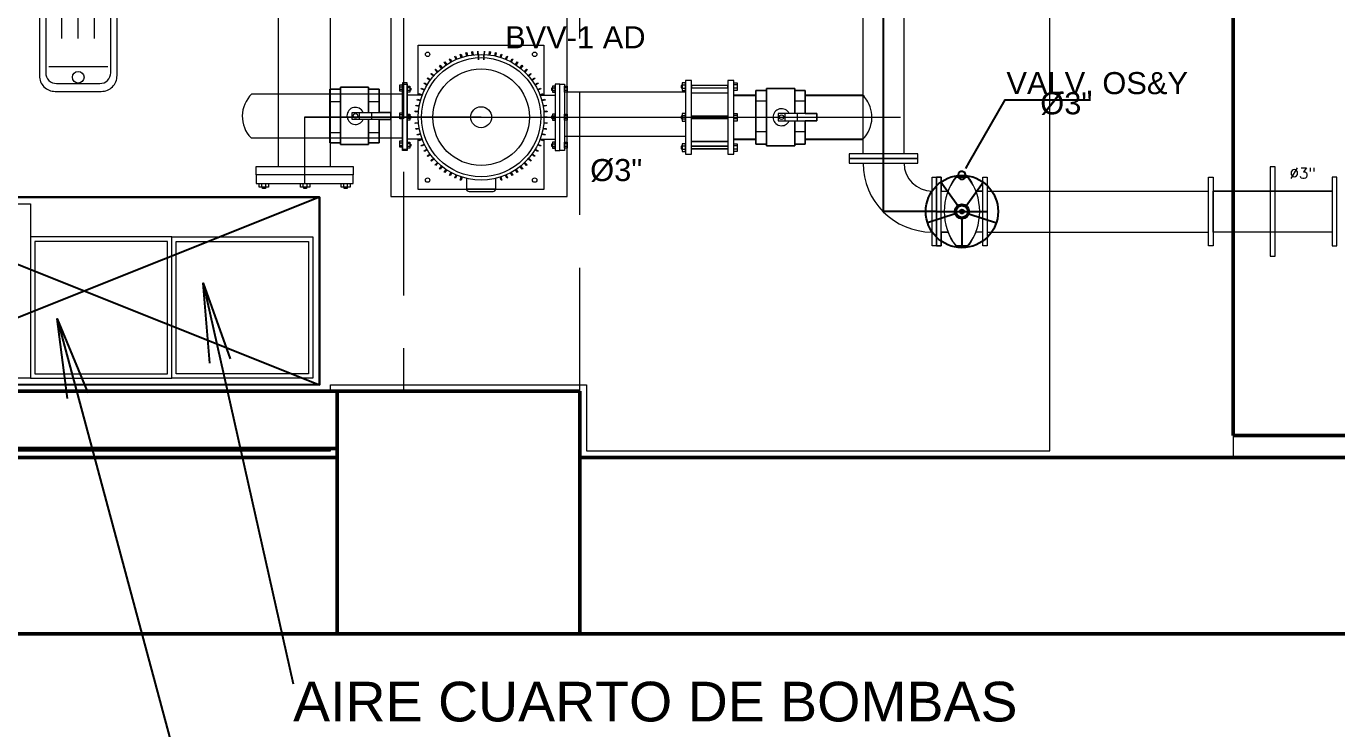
# Model space of a CAD drawing. Header units: metres. Extents: x -4 to 54.5, y -3.3 to 43.7.
# Drawn here: x 19.235 to 22.205, y 4.22 to 5.813 of the extents above; entities that cross this region are included whole.
import ezdxf

# ---------------------------------------------------------------- set-up
doc = ezdxf.new("R2010")
doc.units = ezdxf.units.M
for name, pattern in [('Derribado', [0.4, 0.28, -0.12]), ('IMPORT-CENTER2', [112.5, 75, -12.5, 12.5, -12.5]), ('IMPORT-HIDDEN2 _2_', [476.25, 317.5, -158.75])]:
    doc.linetypes.add(name, pattern=pattern)
doc.layers.get('0').update_dxf_attribs({"color": 8})
for name, color, linetype, lineweight in [('A-AREA', 8, 'Continuous', 9), ('A-DETL', 8, 'Continuous', 9), ('A-FLOR', 8, 'Continuous', 18), ('A-WALL', 8, 'Continuous', 9), ('I-WALL', 8, 'Continuous', 9), ('S-COLS', 8, 'Continuous', 9)]:
    doc.layers.add(name, color=color, linetype=linetype, lineweight=lineweight)
doc.layers.add('IE-LUM-L-01', color=5, linetype='Continuous', lineweight=18, true_color=0x126b94)
doc.layers.add('REF-ACI-BOMBAS', color=9, linetype='Continuous')
doc.styles.add('Arial_1', font='arial.ttf', dxfattribs={"height": 0.05})
doc.styles.add('Arial_2', font='arial.ttf', dxfattribs={"height": 0.09})
doc.styles.add('EI_LUM_REGULAR', font='OpenSans-Regular.ttf')
doc.styles.add('RomanS_1', font='romans__.ttf', dxfattribs={"height": 0.024604})

# ---------------------------------------------------------------- blocks, each defined once
blk = doc.blocks.new('P3-P3_dwg__Dot-6083453-NIV_A_S01_SÓTANO 1')
at = {"color": 0}
blk.add_line((-0.5, 0), (-1, 0), dxfattribs=at)
for start, end in [(360, 180), (180, 360)]:
    blk.add_arc((0, 0), 0.25, start, end, dxfattribs=at)
blk = doc.blocks.new('P3-P3_dwg-6083442-NIV_A_S01_SÓTANO 1')
at = {"color": 0, "lineweight": 9}
for p, q in [((21.1314, 5.5232), (21.1314, 6.902)), ((21.2244, 5.5232), (21.2244, 6.902)), ((19.807, 5.4944), (19.807, 6.6064)), ((19.925, 5.4944), (19.925, 6.6064)), ((20.0817, 5.6755), (20.0876, 5.6755)), ((20.0876, 5.6748), (20.0876, 5.6703)), ((20.1044, 5.6731), (20.0985, 5.6731)), ((20.4276, 5.6731), (20.4335, 5.6731)), ((20.4612, 5.6731), (20.4553, 5.6731)), ((20.7218, 5.6795), (20.7291, 5.6795)), ((20.8251, 5.6786), (20.7427, 5.6786)), ((20.7427, 5.673), (20.8251, 5.673)), ((20.846, 5.6795), (20.8386, 5.6795)), ((20.8386, 5.673), (20.8386, 5.6786)), ((19.7462, 5.6594), (20.0876, 5.6594)), ((20.0817, 5.6696), (20.0876, 5.6696)), ((20.1044, 5.6672), (20.0985, 5.6672)), ((20.1325, 5.6563), (20.0985, 5.6563)), ((20.3995, 5.6563), (20.4335, 5.6563)), ((20.4276, 5.6672), (20.4335, 5.6672)), ((20.4612, 5.6672), (20.4553, 5.6672)), ((20.4553, 5.6636), (20.7291, 5.6636)), ((20.7218, 5.6721), (20.7291, 5.6721)), ((20.7427, 5.6613), (20.8251, 5.6613)), ((20.846, 5.6721), (20.8386, 5.6721)), ((20.8886, 5.6436), (20.9126, 5.6436)), ((20.9766, 5.6436), (21.0006, 5.6436)), ((19.9233, 5.6419), (19.9473, 5.6419)), ((19.9894, 5.6174), (19.9894, 5.6011)), ((20.0112, 5.6419), (20.0352, 5.6419)), ((20.0179, 5.6174), (20.0179, 5.6011)), ((20.9547, 5.5983), (20.9547, 5.6146)), ((20.9833, 5.5983), (20.9833, 5.6146)), ((19.866, 5.6064), (19.866, 5.4564)), ((20.0817, 5.6126), (20.0876, 5.6126)), ((20.0817, 5.6067), (20.0876, 5.6067)), ((20.0876, 5.6119), (20.0876, 5.6074)), ((20.1044, 5.6094), (20.0985, 5.6094)), ((20.1044, 5.6034), (20.0985, 5.6034)), ((20.4276, 5.6094), (20.4335, 5.6094)), ((20.4276, 5.6034), (20.4335, 5.6034)), ((20.4612, 5.6094), (20.4553, 5.6094)), ((20.4612, 5.6034), (20.4553, 5.6034)), ((20.7218, 5.6101), (20.7291, 5.6101)), ((20.7218, 5.6027), (20.7291, 5.6027)), ((20.8251, 5.6091), (20.7427, 5.6091)), ((20.7427, 5.6036), (20.8251, 5.6036)), ((20.846, 5.6101), (20.8386, 5.6101)), ((20.8386, 5.6036), (20.8386, 5.6091)), ((20.846, 5.6027), (20.8386, 5.6027)), ((19.7448, 5.5594), (20.0876, 5.5594)), ((19.9233, 5.5721), (19.9473, 5.5721)), ((20.0112, 5.5721), (20.0352, 5.5721)), ((20.1325, 5.5564), (20.0985, 5.5564)), ((20.3995, 5.5564), (20.4335, 5.5564)), ((20.4553, 5.5637), (20.7291, 5.5637)), ((20.8886, 5.5739), (20.9126, 5.5739)), ((20.9766, 5.5739), (21.0006, 5.5739)), ((20.0817, 5.5485), (20.0876, 5.5485)), ((20.0817, 5.5426), (20.0876, 5.5426)), ((20.0876, 5.5478), (20.0876, 5.5434)), ((20.1044, 5.5462), (20.0985, 5.5462)), ((20.1044, 5.5402), (20.0985, 5.5402)), ((20.4276, 5.5462), (20.4335, 5.5462)), ((20.4276, 5.5402), (20.4335, 5.5402)), ((20.4612, 5.5462), (20.4553, 5.5462)), ((20.4612, 5.5402), (20.4553, 5.5402)), ((20.7218, 5.5414), (20.7291, 5.5414)), ((20.7218, 5.534), (20.7291, 5.534)), ((20.7427, 5.5514), (20.8251, 5.5514)), ((20.8251, 5.5404), (20.7427, 5.5404)), ((20.7427, 5.5349), (20.8251, 5.5349)), ((20.846, 5.5414), (20.8386, 5.5414)), ((20.8386, 5.5349), (20.8386, 5.5404)), ((20.846, 5.534), (20.8386, 5.534)), ((21.369, 5.4705), (21.3422, 5.4705)), ((19.7694, 5.4475), (19.7694, 5.4564)), ((19.7705, 5.4564), (19.7772, 5.4564)), ((19.7783, 5.4475), (19.7783, 5.4564)), ((19.8629, 5.4475), (19.8629, 5.4564)), ((19.8641, 5.4564), (19.8707, 5.4564)), ((19.8719, 5.4475), (19.8719, 5.4564)), ((19.9546, 5.4475), (19.9546, 5.4564)), ((19.9557, 5.4564), (19.9624, 5.4564)), ((19.9636, 5.4475), (19.9636, 5.4564)), ((20.2388, 5.4379), (20.2932, 5.4379)), ((21.3086, 5.4391), (21.3243, 5.4391)), ((21.4026, 5.4391), (21.387, 5.4391)), ((21.413, 5.4391), (21.9146, 5.4391)), ((22.1946, 5.4391), (21.925, 5.4391)), ((21.3086, 5.3461), (21.3243, 5.3461)), ((21.4026, 5.3461), (21.387, 5.3461)), ((21.413, 5.3461), (21.9146, 5.3461)), ((22.1946, 5.3461), (21.925, 5.3461)), ((21.3422, 5.3147), (21.369, 5.3147))]:
    blk.add_line(p, q, dxfattribs=at)
at = {"color": 0, "linetype": 'Continuous'}
for p, q in [((20.8386, 5.6563), (20.8886, 5.6563)), ((21.0006, 5.6563), (21.1312, 5.6563)), ((20.8386, 5.5564), (20.8886, 5.5564)), ((21.0006, 5.5564), (21.1312, 5.5564))]:
    blk.add_line(p, q, dxfattribs=at)
at = {"color": 0, "linetype": 'IMPORT-CENTER2', "lineweight": 9}
blk.add_line((19.885, 5.6064), (21.2162, 5.6064), dxfattribs=at)
at = {"color": 0}
for p, q in [((21.346, 5.4058), (21.3074, 5.4589)), ((21.3653, 5.4058), (21.4038, 5.4589)), ((21.34, 5.3875), (21.2776, 5.3672)), ((21.2982, 5.3926), (21.413, 5.3926)), ((21.3556, 5.3762), (21.3556, 5.3106)), ((21.3712, 5.3875), (21.4336, 5.3672)), ((19.6364, 5.2299), (19.84, 4.3221)), ((19.305, 5.149), (19.6564, 3.8428))]:
    blk.add_line(p, q, dxfattribs=at)
at = {"color": 0, "lineweight": 9, "flags": 128}
for points in [[(20.0612, 5.4264), (20.4612, 5.4264), (20.4612, 6.9764), (20.0612, 6.9764)], [(19.9233, 5.5485), (19.9473, 5.5485), (19.9473, 5.5442), (20.0112, 5.5442), (20.0112, 5.5485), (20.0352, 5.5485), (20.0352, 5.6011), (20.0616, 5.6011), (20.0616, 5.6174), (20.0352, 5.6174), (20.0352, 5.6702), (20.0112, 5.6702), (20.0112, 5.6746), (19.9473, 5.6746), (19.9473, 5.6702), (19.9233, 5.6702)], [(20.0817, 5.6795), (20.0876, 5.6795), (20.0876, 5.6656), (20.0817, 5.6656)], [(20.0985, 5.6844), (20.0876, 5.6844), (20.0876, 5.5343), (20.0985, 5.5343)], [(20.0985, 5.5313), (20.0876, 5.5313), (20.0876, 5.6814), (20.0985, 5.6814)], [(20.1044, 5.6632), (20.0985, 5.6632), (20.0985, 5.6771), (20.1044, 5.6771)], [(20.4276, 5.6632), (20.4335, 5.6632), (20.4335, 5.6771), (20.4276, 5.6771)], [(20.4335, 5.5313), (20.4444, 5.5313), (20.4444, 5.6814), (20.4335, 5.6814)], [(20.4553, 5.5313), (20.4444, 5.5313), (20.4444, 5.6814), (20.4553, 5.6814)], [(20.4612, 5.6632), (20.4553, 5.6632), (20.4553, 5.6771), (20.4612, 5.6771)], [(20.7218, 5.6671), (20.7291, 5.6671), (20.7291, 5.6844), (20.7218, 5.6844)], [(20.7291, 5.5229), (20.7427, 5.5229), (20.7427, 5.6898), (20.7291, 5.6898)], [(20.7427, 5.6786), (20.7427, 5.673), (20.8251, 5.673), (20.8251, 5.6786)], [(20.8251, 5.5229), (20.8386, 5.5229), (20.8386, 5.6898), (20.8251, 5.6898)], [(20.846, 5.6671), (20.8386, 5.6671), (20.8386, 5.6844), (20.846, 5.6844)], [(19.9233, 5.6702), (19.9473, 5.6702), (19.9473, 5.5485), (19.9233, 5.5485)], [(20.7427, 5.6613), (20.8251, 5.6613), (20.8251, 5.5514), (20.7427, 5.5514)], [(20.8886, 5.6672), (20.9126, 5.6672), (20.9126, 5.6716), (20.9766, 5.6716), (20.9766, 5.6672), (21.0006, 5.6672), (21.0006, 5.6146), (21.0269, 5.6146), (21.0269, 5.5983), (21.0006, 5.5983), (21.0006, 5.5455), (20.9766, 5.5455), (20.9766, 5.5412), (20.9126, 5.5412), (20.9126, 5.5455), (20.8886, 5.5455)], [(20.8886, 5.5455), (20.9126, 5.5455), (20.9126, 5.6672), (20.8886, 5.6672)], [(21.0006, 5.6563), (21.0006, 5.6146), (21.0269, 5.6146), (21.0269, 5.5983), (21.0006, 5.5983), (21.0006, 5.5564), (21.1312, 5.5564), (21.1353, 5.5609), (21.1392, 5.5661), (21.1431, 5.5725), (21.1462, 5.579), (21.1484, 5.5852), (21.1501, 5.5918), (21.1511, 5.5978), (21.1516, 5.6047), (21.1516, 5.6064), (21.1514, 5.6115), (21.1507, 5.6177), (21.1494, 5.6242), (21.1477, 5.6298), (21.1454, 5.6354), (21.1427, 5.641), (21.1404, 5.6448), (21.1381, 5.6482), (21.1357, 5.6514), (21.133, 5.6545), (21.1312, 5.6563)], [(19.9736, 5.6174), (20.0616, 5.6174), (20.0616, 5.6011), (19.9736, 5.6011)], [(20.0817, 5.6166), (20.0876, 5.6166), (20.0876, 5.6027), (20.0817, 5.6027)], [(20.1044, 5.5994), (20.0985, 5.5994), (20.0985, 5.6133), (20.1044, 5.6133)], [(20.4276, 5.5994), (20.4335, 5.5994), (20.4335, 5.6133), (20.4276, 5.6133)], [(20.4612, 5.5994), (20.4553, 5.5994), (20.4553, 5.6133), (20.4612, 5.6133)], [(20.7218, 5.5977), (20.7291, 5.5977), (20.7291, 5.615), (20.7218, 5.615)], [(20.846, 5.5977), (20.8386, 5.5977), (20.8386, 5.615), (20.846, 5.615)], [(20.9389, 5.5983), (21.0269, 5.5983), (21.0269, 5.6146), (20.9389, 5.6146)], [(20.0817, 5.5525), (20.0876, 5.5525), (20.0876, 5.5386), (20.0817, 5.5386)], [(20.1044, 5.5362), (20.0985, 5.5362), (20.0985, 5.5501), (20.1044, 5.5501)], [(20.4276, 5.5362), (20.4335, 5.5362), (20.4335, 5.5501), (20.4276, 5.5501)], [(20.4612, 5.5362), (20.4553, 5.5362), (20.4553, 5.5501), (20.4612, 5.5501)], [(20.7218, 5.529), (20.7291, 5.529), (20.7291, 5.5463), (20.7218, 5.5463)], [(20.7427, 5.5349), (20.7427, 5.5404), (20.8251, 5.5404), (20.8251, 5.5349)], [(20.846, 5.529), (20.8386, 5.529), (20.8386, 5.5463), (20.846, 5.5463)], [(19.976, 5.4754), (19.756, 5.4754), (19.756, 5.4944), (19.976, 5.4944)], [(21.1, 5.5129), (21.2558, 5.5129), (21.2558, 5.5232), (21.1, 5.5232), (21.1, 5.5129), (21.1, 5.5025), (21.2558, 5.5025), (21.2558, 5.5129)], [(19.756, 5.4754), (19.756, 5.4564), (19.976, 5.4564), (19.976, 5.4754)], [(21.2982, 5.3147), (21.2878, 5.3147), (21.2878, 5.4705), (21.2982, 5.4705)], [(21.413, 5.3147), (21.4026, 5.3147), (21.4026, 5.3461), (21.387, 5.3461), (21.3839, 5.3391), (21.3798, 5.331), (21.3766, 5.3256), (21.3716, 5.3182), (21.369, 5.3147), (21.3422, 5.3147), (21.3384, 5.3198), (21.3349, 5.325), (21.3307, 5.3323), (21.3272, 5.3392), (21.3243, 5.3461), (21.3086, 5.3461), (21.3086, 5.3147), (21.2982, 5.3147), (21.2982, 5.4705), (21.3086, 5.4705), (21.3086, 5.4391), (21.3243, 5.4391), (21.3268, 5.445), (21.3304, 5.4524), (21.3336, 5.458), (21.3383, 5.4652), (21.3422, 5.4705), (21.369, 5.4705), (21.3732, 5.4649), (21.3777, 5.4578), (21.3813, 5.4514), (21.3842, 5.4456), (21.387, 5.4391), (21.4026, 5.4391), (21.4026, 5.4705), (21.413, 5.4705)], [(21.2982, 5.4705), (21.2982, 5.3147), (21.3086, 5.3147), (21.3086, 5.4705)], [(21.413, 5.4705), (21.413, 5.3147), (21.4026, 5.3147), (21.4026, 5.4705)], [(21.9146, 5.3147), (21.9146, 5.4705), (21.925, 5.4705), (21.925, 5.3147)], [(22.205, 5.3147), (22.205, 5.4705), (22.1946, 5.4705), (22.1946, 5.3147)], [(19.7634, 5.4475), (19.7634, 5.4564), (19.7843, 5.4564), (19.7843, 5.4475)], [(19.8569, 5.4475), (19.8569, 5.4564), (19.8778, 5.4564), (19.8778, 5.4475)], [(19.9486, 5.4475), (19.9486, 5.4564), (19.9695, 5.4564), (19.9695, 5.4475)], [(21.925, 5.4391), (22.1946, 5.4391), (22.1946, 5.3461), (21.925, 5.3461)]]:
    blk.add_lwpolyline(points, close=True, dxfattribs=at)
at = {"color": 0, "flags": 128}
for points in [[(21.2982, 5.3926), (21.1779, 5.3926), (21.1779, 5.5129), (21.1779, 6.9124)], [(21.373, 5.5049), (21.4539, 5.6457), (21.6473, 5.6457)], [(19.9, 5.425), (18.835, 5), (18.835, 5.425), (19.9, 5.425), (19.9, 5), (19.9, 5.425), (18.835, 5.425), (19.9, 5), (18.835, 5)], [(19.6514, 5.049), (19.6364, 5.2299), (19.6977, 5.059)], [(19.3289, 4.969), (19.305, 5.149), (19.3747, 4.9813)]]:
    blk.add_lwpolyline(points, dxfattribs=at)
at = {"color": 0, "lineweight": 9, "flags": 128}
for points in [[(20.1235, 5.6563), (20.1235, 5.7701), (20.4085, 5.7701), (20.4085, 5.6563)], [(20.1867, 5.7248), (20.1826, 5.7311), (20.1841, 5.732), (20.1883, 5.7258)], [(20.1977, 5.7314), (20.1941, 5.738), (20.1957, 5.7389), (20.1993, 5.7323)], [(20.2092, 5.737), (20.2062, 5.7439), (20.2079, 5.7446), (20.2108, 5.7378)], [(20.2211, 5.7416), (20.2188, 5.7487), (20.2205, 5.7493), (20.2228, 5.7422)], [(20.2334, 5.7451), (20.2317, 5.7524), (20.2335, 5.7528), (20.2352, 5.7455)], [(20.246, 5.7475), (20.245, 5.7549), (20.2468, 5.7551), (20.2478, 5.7477)], [(20.2587, 5.7487), (20.2584, 5.7562), (20.2602, 5.7363), (20.2605, 5.7488)], [(20.2715, 5.7488), (20.2718, 5.7363), (20.2736, 5.7562), (20.2733, 5.7487)], [(20.2842, 5.7477), (20.2852, 5.7551), (20.287, 5.7549), (20.286, 5.7475)], [(20.2968, 5.7455), (20.2985, 5.7528), (20.3003, 5.7524), (20.2986, 5.7451)], [(20.3092, 5.7422), (20.3115, 5.7493), (20.3132, 5.7487), (20.3109, 5.7416)], [(20.3212, 5.7378), (20.3241, 5.7446), (20.3258, 5.7439), (20.3228, 5.737)], [(20.3327, 5.7323), (20.3363, 5.7389), (20.3379, 5.738), (20.3343, 5.7314)], [(20.3437, 5.7258), (20.3479, 5.732), (20.3494, 5.7311), (20.3453, 5.7248)], [(20.1581, 5.6994), (20.1524, 5.7044), (20.1536, 5.7057), (20.1593, 5.7008)], [(20.1669, 5.7087), (20.1617, 5.7142), (20.163, 5.7154), (20.1682, 5.71)], [(20.1764, 5.7172), (20.1718, 5.7231), (20.1732, 5.7242), (20.1779, 5.7183)], [(20.3541, 5.7183), (20.3588, 5.7242), (20.3602, 5.7231), (20.3556, 5.7172)], [(20.3638, 5.71), (20.369, 5.7154), (20.3703, 5.7142), (20.3651, 5.7087)], [(20.3727, 5.7008), (20.3784, 5.7057), (20.3796, 5.7044), (20.3739, 5.6994)], [(20.0352, 5.6011), (20.0352, 5.5485), (20.0112, 5.5485), (20.0112, 5.6011), (20.0112, 5.5442), (19.9473, 5.5442), (19.9473, 5.6746), (20.0112, 5.6746), (20.0112, 5.6174), (20.0112, 5.6702), (20.0352, 5.6702), (20.0352, 5.6174)], [(20.1432, 5.6787), (20.1368, 5.6825), (20.1377, 5.6841), (20.1441, 5.6802)], [(20.1502, 5.6894), (20.1441, 5.6938), (20.1452, 5.6953), (20.1512, 5.6909)], [(20.3808, 5.6909), (20.3868, 5.6953), (20.3879, 5.6938), (20.3818, 5.6894)], [(20.3879, 5.6802), (20.3943, 5.6841), (20.3952, 5.6825), (20.3888, 5.6787)], [(20.7218, 5.6786), (20.7193, 5.6786), (20.7193, 5.673), (20.7218, 5.673)], [(20.1044, 5.6724), (20.1064, 5.6724), (20.1064, 5.6679), (20.1044, 5.6679)], [(20.1284, 5.6434), (20.1212, 5.6454), (20.1216, 5.6471), (20.1289, 5.6451)], [(20.1323, 5.6556), (20.1253, 5.6582), (20.1259, 5.6599), (20.1329, 5.6573)], [(20.1372, 5.6674), (20.1305, 5.6706), (20.1312, 5.6723), (20.138, 5.669)], [(20.394, 5.669), (20.4008, 5.6723), (20.4015, 5.6706), (20.3948, 5.6674)], [(20.3991, 5.6573), (20.4061, 5.6599), (20.4067, 5.6582), (20.3997, 5.6556)], [(20.4031, 5.6451), (20.4104, 5.6471), (20.4108, 5.6454), (20.4036, 5.6434)], [(20.4276, 5.6724), (20.4256, 5.6724), (20.4256, 5.6679), (20.4276, 5.6679)], [(21.0006, 5.6146), (21.0006, 5.6672), (20.9766, 5.6672), (20.9766, 5.6146), (20.9766, 5.6716), (20.9126, 5.6716), (20.9126, 5.5412), (20.9766, 5.5412), (20.9766, 5.5983), (20.9766, 5.5455), (21.0006, 5.5455), (21.0006, 5.5983)], [(20.124, 5.6182), (20.1165, 5.6189), (20.1167, 5.6207), (20.1242, 5.62)], [(20.1256, 5.6309), (20.1183, 5.6323), (20.1186, 5.634), (20.126, 5.6327)], [(20.406, 5.6327), (20.4134, 5.634), (20.4137, 5.6323), (20.4064, 5.6309)], [(20.4078, 5.62), (20.4153, 5.6207), (20.4155, 5.6189), (20.408, 5.6182)], [(20.266, 5.6064), (19.866, 5.6064), (19.885, 5.6064)], [(20.1044, 5.6086), (20.1064, 5.6086), (20.1064, 5.6041), (20.1044, 5.6041)], [(20.1235, 5.6055), (20.116, 5.6055), (20.116, 5.6073), (20.1235, 5.6073)], [(20.1242, 5.5927), (20.1167, 5.592), (20.1165, 5.5938), (20.124, 5.5945)], [(20.408, 5.5945), (20.4155, 5.5938), (20.4153, 5.592), (20.4078, 5.5927)], [(20.4085, 5.6073), (20.416, 5.6073), (20.416, 5.6055), (20.4085, 5.6055)], [(20.4276, 5.6086), (20.4256, 5.6086), (20.4256, 5.6041), (20.4276, 5.6041)], [(20.7218, 5.6091), (20.7193, 5.6091), (20.7193, 5.6036), (20.7218, 5.6036)], [(20.126, 5.58), (20.1186, 5.5787), (20.1183, 5.5805), (20.1256, 5.5818)], [(20.1289, 5.5676), (20.1216, 5.5656), (20.1212, 5.5673), (20.1284, 5.5693)], [(20.4085, 5.5564), (20.4085, 5.4426), (20.1235, 5.4426), (20.1235, 5.5564)], [(20.1329, 5.5555), (20.1259, 5.5528), (20.1253, 5.5545), (20.1323, 5.5571)], [(20.3997, 5.5571), (20.4067, 5.5545), (20.4061, 5.5528), (20.3991, 5.5555)], [(20.4036, 5.5693), (20.4108, 5.5673), (20.4104, 5.5656), (20.4031, 5.5676)], [(20.4064, 5.5818), (20.4137, 5.5805), (20.4134, 5.5787), (20.406, 5.58)], [(20.1044, 5.5454), (20.1064, 5.5454), (20.1064, 5.541), (20.1044, 5.541)], [(20.138, 5.5437), (20.1312, 5.5405), (20.1305, 5.5421), (20.1372, 5.5454)], [(20.1441, 5.5325), (20.1377, 5.5287), (20.1368, 5.5302), (20.1432, 5.5341)], [(20.3888, 5.5341), (20.3952, 5.5302), (20.3943, 5.5287), (20.3879, 5.5325)], [(20.3948, 5.5454), (20.4015, 5.5421), (20.4008, 5.5405), (20.394, 5.5437)], [(20.4276, 5.5454), (20.4256, 5.5454), (20.4256, 5.541), (20.4276, 5.541)], [(20.7218, 5.5404), (20.7193, 5.5404), (20.7193, 5.5349), (20.7218, 5.5349)], [(20.1512, 5.5219), (20.1452, 5.5175), (20.1441, 5.5189), (20.1502, 5.5233)], [(20.1593, 5.5119), (20.1536, 5.507), (20.1524, 5.5084), (20.1581, 5.5133)], [(20.1682, 5.5027), (20.163, 5.4973), (20.1617, 5.4986), (20.1669, 5.504)], [(20.1779, 5.4944), (20.1732, 5.4885), (20.1718, 5.4897), (20.1764, 5.4955)], [(20.3556, 5.4955), (20.3602, 5.4897), (20.3588, 5.4885), (20.3541, 5.4944)], [(20.3651, 5.504), (20.3703, 5.4986), (20.369, 5.4973), (20.3638, 5.5027)], [(20.3739, 5.5133), (20.3796, 5.5084), (20.3784, 5.507), (20.3727, 5.5119)], [(20.3818, 5.5233), (20.3879, 5.5189), (20.3868, 5.5175), (20.3808, 5.5219)], [(20.1883, 5.4869), (20.1841, 5.4807), (20.1826, 5.4817), (20.1867, 5.4879)], [(20.1993, 5.4805), (20.1957, 5.4739), (20.1941, 5.4747), (20.1977, 5.4813)], [(20.2108, 5.475), (20.2079, 5.4681), (20.2062, 5.4688), (20.2092, 5.4757)], [(20.2228, 5.4706), (20.2205, 5.4634), (20.2188, 5.464), (20.2211, 5.4711)], [(20.2328, 5.4678), (20.2328, 5.4439), (20.2992, 5.4439), (20.2992, 5.4678)], [(20.3109, 5.4711), (20.3132, 5.464), (20.3115, 5.4634), (20.3092, 5.4706)], [(20.3228, 5.4757), (20.3258, 5.4688), (20.3241, 5.4681), (20.3212, 5.475)], [(20.3343, 5.4813), (20.3379, 5.4747), (20.3363, 5.4739), (20.3327, 5.4805)], [(20.3453, 5.4879), (20.3494, 5.4817), (20.3479, 5.4807), (20.3437, 5.4869)], [(19.7772, 5.4475), (19.7772, 5.4445), (19.7705, 5.4445), (19.7705, 5.4475)], [(19.8707, 5.4475), (19.8707, 5.4445), (19.8641, 5.4445), (19.8641, 5.4475)], [(19.9624, 5.4475), (19.9624, 5.4445), (19.9557, 5.4445), (19.9557, 5.4475)]]:
    blk.add_lwpolyline(points, dxfattribs=at)
at = {"color": 0, "linetype": 'IMPORT-HIDDEN2 _2_', "lineweight": 9, "flags": 128}
blk.add_lwpolyline([(22.0653, 5.2914), (22.0653, 5.4937), (22.0543, 5.4937), (22.0543, 5.2914)], close=True, dxfattribs=at)
at = {"color": 0, "lineweight": 18, "flags": 128}
for points in [[(18.85, 5.41), (19.245, 5.41), (19.245, 5.015), (18.85, 5.015)], [(19.885, 5.015), (19.565, 5.015), (19.565, 5.335), (19.245, 5.335), (19.245, 5.015), (19.565, 5.015), (19.565, 5.335), (19.885, 5.335)], [(19.255, 5.025), (19.555, 5.025), (19.555, 5.325), (19.255, 5.325)], [(19.575, 5.325), (19.875, 5.325), (19.875, 5.025), (19.575, 5.025)]]:
    blk.add_lwpolyline(points, close=True, dxfattribs=at)
at = {"color": 0, "lineweight": 9}
for centre, radius in [((20.266, 5.6064), 0.1425), ((20.266, 5.6064), 0.135), ((20.1447, 5.7489), 0.005), ((20.3873, 5.7489), 0.005), ((20.266, 5.6064), 0.1094), ((19.9813, 5.6094), 0.00509), ((20.266, 5.6064), 0.0238), ((20.9467, 5.6064), 0.00509), ((20.1447, 5.4638), 0.005), ((20.3873, 5.4638), 0.005)]:
    blk.add_circle(centre, radius, dxfattribs=at)
at = {"color": 0}
for radius in [0.082, 0.0164, 0.0134, 0.00447]:
    blk.add_circle((21.3556, 5.3926), radius, dxfattribs=at)
at = {"color": 0, "lineweight": 9}
for centre, radius, start, end in [((19.7961, 5.6086), 0.0712, 134.5221, 223.8145), ((19.9813, 5.6094), 0.0193, 24.6052, 334.555), ((20.9467, 5.6064), 0.0193, 25.445, 335.3948), ((21.2878, 5.5025), 0.1564, 180, 270), ((21.2878, 5.5025), 0.0634, 180, 270), ((21.4421, 5.3926), 0.1267, 142.0479, 217.9521), ((21.2691, 5.3926), 0.1267, 322.0479, 37.9521), ((20.2388, 5.4439), 0.006, 180, 270), ((20.2932, 5.4439), 0.006, 270, 0)]:
    blk.add_arc(centre, radius, start, end, dxfattribs=at)
at = {"color": 0, "xscale": 0.035, "yscale": 0.035, "zscale": 0.035, "rotation": 240.1204744935531}
blk.add_blockref('P3-P3_dwg__Dot-6083453-NIV_A_S01_SÓTANO 1', (21.3556, 5.4746), dxfattribs=at)
at = {"color": 0, "attachment_point": 1}
for s, insert, char_height, width, line_spacing_factor, style in [('BVV-1 AD', (20.3204, 5.8126), 0.05, 0.380146, 0.941778, 'Arial_1'), ('VALV. OS&Y', (21.4564, 5.7087), 0.05, 0.490945, 0.941778, 'Arial_1'), ('Ø3"', (21.5331, 5.663), 0.05, 0.140795, 0.941778, 'Arial_1'), ('Ø3"', (20.5132, 5.5116), 0.05, 0.140795, 0.941778, 'Arial_1'), ('Ø3"', (22.0983, 5.4919), 0.0246, 0.08008, 0.983083, 'RomanS_1'), ('AIRE CUARTO DE BOMBAS', (19.84, 4.3266), 0.09, 1.959094, 0.941778, 'Arial_2')]:
    blk.add_mtext(s, dxfattribs=dict(at, insert=insert, char_height=char_height, width=width, line_spacing_factor=line_spacing_factor, style=style))
blk = doc.blocks.new('EST-ColumnaRectangularConcretoEst - C155x55cm-V13-NIV_A_S01_SÓTANO 1')
at = {"layer": 'S-COLS', "lineweight": 50}
for p, q in [((0.275, 0.275), (-0.275, 0.275)), ((-0.275, 0.275), (-0.275, -0.275)), ((0.275, -0.275), (0.275, 0.275)), ((-0.275, -0.275), (0.275, -0.275))]:
    blk.add_line(p, q, dxfattribs=at)
blk = doc.blocks.new('EI_LUM_L_01')
at = {"color": 0, "lineweight": 9}
for p, q in [((-7.44, 0.669), (-7.44, -0.669)), ((7.44, 0.669), (7.44, -0.669)), ((-6.8, 0.37), (6.8, 0.37)), ((-6.8, 0), (6.8, 0)), ((-6.8, -0.37), (6.8, -0.37))]:
    blk.add_line(p, q, dxfattribs=at)
for points in [[(-5.263, -0.95), (-4.977, -0.95, 0.414214), (-4.944, -0.917), (-4.944, 0.917, 0.414214), (-4.977, 0.95), (-5.263, 0.95, 0.414214), (-5.296, 0.917), (-5.296, -0.917, 0.414214)], [(4.977, -0.95), (5.263, -0.95, 0.414214), (5.296, -0.917), (5.296, 0.917, 0.414214), (5.263, 0.95), (4.977, 0.95, 0.414214), (4.944, 0.917), (4.944, -0.917, 0.414214)], [(-7.644, -0.88), (7.644, -0.88, 0.414214), (8, -0.524), (8, 0.524, 0.414214), (7.644, 0.88), (-7.644, 0.88, 0.414214), (-8, 0.524), (-8, -0.524, 0.414214)], [(-7.578, -0.736), (7.578, -0.736, 0.414214), (7.822, -0.491), (7.822, 0.491, 0.414214), (7.578, 0.736), (-7.578, 0.736, 0.414214), (-7.822, 0.491), (-7.822, -0.491, 0.414214)]]:
    blk.add_lwpolyline(points, format="xyb", close=True, dxfattribs=at)
blk.add_circle((-7.68, 0), 0.132, dxfattribs=at)
at = {"color": 0, "lineweight": 9, "style": 'EI_LUM_REGULAR'}
blk.add_text('LED', height=0.6205, dxfattribs=at).set_placement((-0.784, -0.493))
at = {"style": 'EI_LUM_REGULAR', "flags": 1}
for tag in ['ALTURA_M', 'AMBIENTE', 'TIPO', 'ID', 'IP', 'GIRO_REFERENCIA', 'DESCRIPCION', 'POTENCIA_W', 'FLUJO_NOMINAL_LM', 'FLUJO_CALCULO_LM', 'MONTAJE', 'NUMERO_LOCAL', 'ESTADO', 'PAGINA_PDF', 'NPT_M', 'FUENTE_XY']:
    blk.add_attdef(tag, (0, 0), '', height=2.5, dxfattribs=at)

msp = doc.modelspace()

# ---------------------------------------------------------------- linework, layer by layer
at = {"layer": 'A-AREA'}
msp.add_line((21.97, 4.885), (21.97, 4.835), dxfattribs=at)
at = {"layer": 'A-DETL', "linetype": 'Derribado', "lineweight": 18}
for p, q in [((20.49, 4.985), (20.49, 7.435)), ((20.09, 7.0825), (20.09, 4.985)), ((20.09, 4.985), (20.49, 4.985)), ((19.94, 4.835), (16.49, 4.835)), ((19.94, 4.435), (19.94, 4.835)), ((25.52, 4.835), (20.49, 4.835)), ((20.49, 4.835), (20.49, 4.435)), ((16.49, 4.435), (19.94, 4.435)), ((20.49, 4.435), (25.52, 4.435))]:
    msp.add_line(p, q, dxfattribs=at)
at = {"layer": 'A-FLOR', "lineweight": 9}
for p, q in [((21.555, 4.85), (21.555, 7.57)), ((19.925, 4.9849), (19.925, 5)), ((19.925, 5), (20.505, 5)), ((20.505, 5), (20.505, 4.85)), ((16.905, 4.85), (19.925, 4.85)), ((19.925, 4.85), (19.925, 4.855)), ((20.505, 4.85), (21.555, 4.85))]:
    msp.add_line(p, q, dxfattribs=at)
at = {"layer": 'A-WALL', "lineweight": 50}
for p, q in [((21.97, 7.505), (21.97, 5.135)), ((21.97, 5.135), (21.97, 4.885)), ((21.97, 4.885), (25.22, 4.885)), ((19.94, 4.835), (16.49, 4.835)), ((25.52, 4.835), (20.49, 4.835)), ((16.49, 4.435), (19.94, 4.435)), ((20.49, 4.435), (25.52, 4.435))]:
    msp.add_line(p, q, dxfattribs=at)
at = {"layer": 'I-WALL', "lineweight": 50}
for p, q in [((19.94, 4.985), (16.505, 4.985)), ((19.94, 4.855), (16.505, 4.855))]:
    msp.add_line(p, q, dxfattribs=at)

# ---------------------------------------------------------------- block references
at = {"layer": 'IE-LUM-L-01', "xscale": 0.1, "yscale": 0.1, "zscale": 0.1, "rotation": 90}
msp.add_blockref('EI_LUM_L_01', (19.353, 6.465), dxfattribs=at)
at = {"layer": 'REF-ACI-BOMBAS'}
msp.add_blockref('P3-P3_dwg-6083442-NIV_A_S01_SÓTANO 1', (0, 0), dxfattribs=at)
at = {"layer": 'S-COLS', "lineweight": 5}
msp.add_blockref('EST-ColumnaRectangularConcretoEst - C155x55cm-V13-NIV_A_S01_SÓTANO 1', (20.215, 4.71), dxfattribs=at)

doc.saveas('drawing.dxf')
